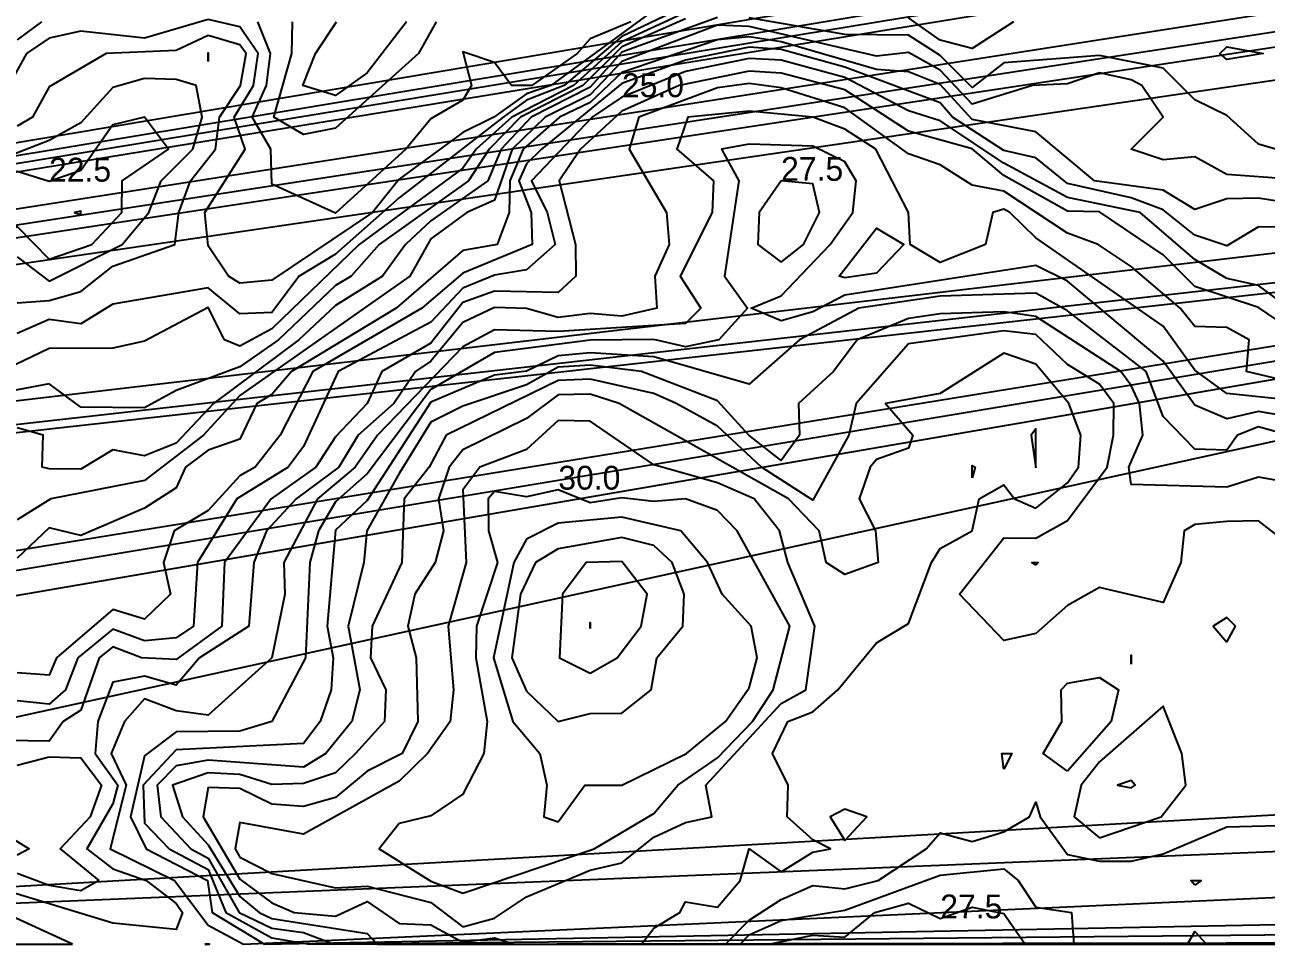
# Model space of a CAD drawing. Header units: metres. Extents: x 304729 to 308942, y 6403920 to 6405836.
# Drawn here: x 305548.5 to 305626.5, y 6404300 to 6404357.8 of the extents above; entities that cross this region are included whole.
import ezdxf

# ---------------------------------------------------------------- set-up
doc = ezdxf.new("R2010")
doc.units = ezdxf.units.M
for name, color, linetype in [('HOJDKURVOR_GRUND', 4, 'Continuous'), ('HOJDKURVOR_STOD', 6, 'Continuous'), ('HOJDKURVOR_TEXT', 2, 'Continuous')]:
    doc.layers.add(name, color=color, linetype=linetype)

msp = doc.modelspace()

# ---------------------------------------------------------------- linework, layer by layer
at = {"layer": 'HOJDKURVOR_GRUND'}
for points in [[(305248.47, 6404300, 18), (305680, 6404372.64, 18)], [(305249.07, 6404300, 18.5), (305680, 6404371.51, 18.5)], [(305249.67, 6404300, 19), (305680, 6404370.84, 19)], [(305250.72, 6404300, 19.5), (305680, 6404370.16, 19.5)], [(305253.66, 6404300, 20.5), (305680, 6404365.55, 20.5)], [(305255.12, 6404300, 21), (305680, 6404364.47, 21)], [(305256.35, 6404300, 21.5), (305680, 6404362.13, 21.5)], [(305590, 6404358.99, 21.5), (305586, 6404357.07, 21.5), (305582.37, 6404354, 21.5), (305580, 6404353.08, 21.5), (305578.54, 6404352, 21.5), (305572, 6404346.94, 21.5), (305568, 6404343.38, 21.5), (305565.72, 6404342, 21.5), (305564, 6404339.73, 21.5), (305562, 6404339.63, 21.5), (305560, 6404341.28, 21.5), (305554, 6404340.24, 21.5), (305552, 6404339, 21.5), (305550, 6404339.28, 21.5), (305548, 6404338.4, 21.5)], [(305590, 6404358.58, 22), (305586, 6404356.75, 22), (305582.96, 6404354, 22), (305579.08, 6404352, 22), (305576.85, 6404350, 22), (305576, 6404348.8, 22), (305569.48, 6404344, 22), (305564, 6404338.69, 22), (305562, 6404337.61, 22), (305561.03, 6404338, 22), (305560, 6404340.03, 22), (305556, 6404337.91, 22), (305554, 6404337.48, 22), (305550, 6404337.45, 22), (305542, 6404333.62, 22)], [(305588, 6404358.74, 21), (305581.54, 6404354, 21), (305580, 6404353.48, 21), (305577.95, 6404352, 21), (305576, 6404351.04, 21), (305572, 6404348.1, 21), (305570.33, 6404346, 21), (305564, 6404341.76, 21), (305562, 6404341.56, 21), (305561.27, 6404342, 21), (305560, 6404343.91, 21), (305559.8, 6404346, 21), (305562.32, 6404350, 21), (305561.63, 6404352, 21), (305562.85, 6404354, 21), (305563.15, 6404356, 21), (305562, 6404357.69, 21), (305560, 6404358.15, 21), (305556, 6404356.98, 21), (305552, 6404357.41, 21), (305550, 6404356.96, 21), (305548.58, 6404356, 21), (305547.47, 6404354, 21)], [(305592, 6404358.28, 23), (305586, 6404356.1, 23), (305584, 6404353.88, 23), (305580.29, 6404352, 23), (305578.41, 6404350, 23), (305577.57, 6404348, 23), (305574, 6404345.48, 23), (305572.41, 6404344, 23), (305570.96, 6404342, 23), (305568, 6404340.17, 23), (305565.7, 6404338, 23), (305560.34, 6404334, 23), (305558, 6404331.51, 23), (305556, 6404330.7, 23), (305554, 6404331.08, 23), (305552, 6404329.86, 23), (305550, 6404329.88, 23), (305549.57, 6404330, 23), (305549.64, 6404332, 23), (305548, 6404332.47, 23)], [(305630, 6404349.13, 23), (305626, 6404350.31, 23), (305624, 6404352.11, 23), (305622, 6404353.1, 23), (305620, 6404355.08, 23), (305616, 6404355.89, 23), (305610, 6404355.41, 23), (305608, 6404353.87, 23), (305606, 6404355.87, 23), (305604, 6404357.16, 23), (305600, 6404357.21, 23), (305594, 6404358.24, 23)], [(305549.53, 6404358, 20.5), (305548, 6404356.86, 20.5)], [(305628, 6404348.1, 23.5), (305624, 6404348.4, 23.5), (305622, 6404349.5, 23.5), (305620, 6404349.32, 23.5), (305618, 6404350, 23.5), (305620, 6404352, 23.5), (305618.67, 6404354, 23.5), (305618, 6404354.34, 23.5), (305616, 6404354.78, 23.5), (305614, 6404354.09, 23.5), (305611.8, 6404354, 23.5), (305608, 6404352.82, 23.5), (305606, 6404354.96, 23.5), (305604, 6404356.07, 23.5), (305602, 6404355.83, 23.5), (305594, 6404357.71, 23.5), (305592, 6404357.78, 23.5), (305586, 6404355.51, 23.5), (305584, 6404353.4, 23.5), (305581.18, 6404352, 23.5), (305579.1, 6404350, 23.5), (305578, 6404346.79, 23.5), (305576.25, 6404346, 23.5), (305574, 6404344.36, 23.5), (305572.68, 6404342, 23.5), (305562, 6404334.5, 23.5), (305559.71, 6404332, 23.5), (305556, 6404329.15, 23.5), (305550.11, 6404328, 23.5), (305548, 6404326.68, 23.5)], [(305586.55, 6404358, 20.5), (305584, 6404356.92, 20.5), (305583.19, 6404356, 20.5), (305580.34, 6404354, 20.5), (305579.07, 6404354, 20.5), (305578, 6404355.45, 20.5), (305576, 6404356.12, 20.5), (305576.55, 6404354, 20.5), (305576, 6404353.08, 20.5), (305574, 6404351.89, 20.5), (305572.43, 6404350, 20.5), (305568, 6404345.97, 20.5), (305564, 6404347.8, 20.5), (305563.94, 6404350, 20.5), (305562.76, 6404352, 20.5), (305563.66, 6404354, 20.5), (305563.92, 6404356, 20.5), (305563.12, 6404358, 20.5)], [(305572.47, 6404358, 19.5), (305570, 6404354.8, 19.5), (305568, 6404353.36, 19.5), (305565.95, 6404354, 19.5), (305566.75, 6404356, 19.5), (305568.07, 6404358, 19.5)], [(305548, 6404340.33, 21.5), (305550, 6404340.47, 21.5), (305552, 6404341.04, 21.5), (305554, 6404342.63, 21.5), (305557.9, 6404344, 21.5), (305558.16, 6404346, 21.5), (305558.89, 6404348, 21.5), (305560.46, 6404350, 21.5), (305560.72, 6404352, 21.5), (305562.03, 6404354, 21.5), (305562.38, 6404356, 21.5), (305562, 6404356.56, 21.5), (305560, 6404357.13, 21.5), (305558, 6404356.2, 21.5), (305553.6, 6404356, 21.5), (305550, 6404353.9, 21.5), (305548.97, 6404352, 21.5), (305548, 6404351.44, 21.5)], [(305632, 6404345.95, 24), (305626, 6404346.9, 24), (305624, 6404346.86, 24), (305622, 6404346.19, 24), (305620, 6404347.42, 24), (305615.7, 6404348, 24), (305612, 6404351.08, 24), (305608, 6404351.86, 24), (305606, 6404354.05, 24), (305604, 6404354.85, 24), (305602, 6404355.01, 24), (305596, 6404356.74, 24), (305594, 6404357.06, 24), (305592, 6404356.87, 24), (305586, 6404354.81, 24), (305584, 6404352.92, 24), (305582.08, 6404352, 24), (305579.8, 6404350, 24), (305578.95, 6404348, 24), (305578.91, 6404346, 24), (305578.15, 6404344, 24), (305576, 6404343.61, 24), (305571.82, 6404340, 24), (305565.23, 6404336, 24), (305564, 6404334.56, 24), (305563.05, 6404334, 24), (305562, 6404331.76, 24), (305560, 6404331.06, 24), (305558.58, 6404330, 24), (305558, 6404328.69, 24), (305556, 6404327.42, 24), (305552, 6404325.69, 24), (305550, 6404326.18, 24), (305548, 6404324.27, 24)], [(305628, 6404345.08, 24.5), (305626, 6404345.1, 24.5), (305624, 6404343.91, 24.5), (305622, 6404344.58, 24.5), (305620, 6404346.18, 24.5), (305618, 6404346.94, 24.5), (305614, 6404347.83, 24.5), (305612, 6404349.45, 24.5), (305610, 6404349.91, 24.5), (305606.78, 6404352, 24.5), (305606, 6404352.91, 24.5), (305600, 6404355.14, 24.5), (305596, 6404356.25, 24.5), (305594, 6404356.41, 24.5), (305590, 6404355.59, 24.5), (305586, 6404354.11, 24.5), (305580.94, 6404350, 24.5), (305580, 6404349.06, 24.5), (305579.53, 6404348, 24.5), (305580.3, 6404346, 24.5), (305580.35, 6404344, 24.5), (305576, 6404342.2, 24.5), (305573.43, 6404340, 24.5), (305566.58, 6404336, 24.5), (305564.53, 6404332, 24.5), (305562.95, 6404330, 24.5), (305562, 6404329.46, 24.5), (305560, 6404327.27, 24.5), (305557.87, 6404326, 24.5), (305557.2, 6404324, 24.5), (305557.64, 6404322, 24.5), (305556, 6404320.44, 24.5), (305554, 6404321.05, 24.5), (305550.48, 6404318, 24.5), (305550, 6404316.91, 24.5), (305548, 6404317.07, 24.5)], [(305560, 6404355.5, 22), (305560, 6404356.04, 22), (305560, 6404355.5, 22)], [(305629, 6404338, 25.5), (305626, 6404340.03, 25.5), (305622, 6404341.35, 25.5), (305620, 6404343.35, 25.5), (305616, 6404346.04, 25.5), (305614, 6404346.09, 25.5), (305610, 6404348.33, 25.5), (305608, 6404350.01, 25.5), (305604, 6404351.13, 25.5), (305600, 6404353.73, 25.5), (305596, 6404354.76, 25.5), (305594, 6404354.9, 25.5), (305589.6, 6404354, 25.5), (305586, 6404352.39, 25.5), (305583.39, 6404350, 25.5), (305582.06, 6404348, 25.5), (305583.08, 6404344, 25.5), (305583.1, 6404342, 25.5), (305582, 6404340.97, 25.5), (305578, 6404341.06, 25.5), (305576, 6404340.35, 25.5), (305574, 6404337.8, 25.5), (305570.91, 6404336, 25.5), (305570, 6404334, 25.5), (305568, 6404331.9, 25.5), (305566.76, 6404330, 25.5), (305563.95, 6404328, 25.5), (305561.03, 6404324, 25.5), (305560.86, 6404320, 25.5), (305558, 6404317.9, 25.5), (305555.82, 6404318, 25.5), (305554, 6404318.69, 25.5), (305553.16, 6404318, 25.5), (305552, 6404314.71, 25.5), (305550.89, 6404314, 25.5), (305550, 6404312.77, 25.5), (305546, 6404312.82, 25.5)], [(305548, 6404343.22, 22), (305550, 6404341.7, 22), (305554.59, 6404344, 22), (305556.27, 6404346, 22), (305557.04, 6404348, 22), (305559.04, 6404350, 22), (305559.63, 6404352, 22), (305559.25, 6404354, 22), (305558, 6404354.38, 22), (305556, 6404354.44, 22), (305554, 6404353.86, 22), (305552, 6404351.64, 22), (305550, 6404350.54, 22), (305546, 6404348.98, 22)], [(305630, 6404334.88, 26), (305625.25, 6404336, 26), (305625.41, 6404338, 26), (305624, 6404338.77, 26), (305622, 6404338.83, 26), (305621.08, 6404340, 26), (305618, 6404342.62, 26), (305615.92, 6404344, 26), (305614, 6404344.71, 26), (305610, 6404347.35, 26), (305608, 6404347.72, 26), (305606, 6404349, 26), (305604, 6404349.69, 26), (305600, 6404352.59, 26), (305596, 6404353.85, 26), (305594, 6404354.11, 26), (305592, 6404353.85, 26), (305587.06, 6404352, 26), (305586.46, 6404350, 26), (305588.8, 6404346, 26), (305588.96, 6404344, 26), (305588.06, 6404342, 26), (305588.2, 6404340, 26), (305586, 6404339.48, 26), (305584, 6404339.65, 26), (305582, 6404339.4, 26), (305580, 6404339.97, 26), (305578, 6404340.04, 26), (305576, 6404339.09, 26), (305574, 6404336.67, 26), (305573.02, 6404336, 26), (305571.67, 6404334, 26), (305569.42, 6404332, 26), (305568.22, 6404330, 26), (305565.53, 6404328, 26), (305563.67, 6404326, 26), (305562.86, 6404324, 26), (305562.56, 6404320, 26), (305559.45, 6404318, 26), (305558, 6404316.29, 26), (305556, 6404316.86, 26), (305554, 6404316.48, 26), (305553.07, 6404314, 26), (305552.89, 6404312, 26), (305554.32, 6404310, 26), (305554, 6404308.82, 26), (305552.38, 6404306, 26), (305554, 6404304.74, 26), (305556.11, 6404304, 26), (305558, 6404302.55, 26), (305558.38, 6404302, 26), (305558, 6404300.92, 26), (305554, 6404301.33, 26), (305546, 6404303.76, 26)], [(305630, 6404334, 26.5), (305624, 6404334.63, 26.5), (305622, 6404336.1, 26.5), (305620, 6404338.87, 26.5), (305612, 6404344.42, 26.5), (305610.38, 6404346, 26.5), (305610, 6404346.22, 26.5), (305609.31, 6404346, 26.5), (305608.84, 6404344, 26.5), (305606, 6404342.87, 26.5), (305604.12, 6404344, 26.5), (305604, 6404346, 26.5), (305601.95, 6404350, 26.5), (305600, 6404351.24, 26.5), (305598, 6404352, 26.5), (305594, 6404352.38, 26.5), (305590.14, 6404352, 26.5), (305589.44, 6404350, 26.5), (305591.75, 6404348, 26.5), (305591.67, 6404346, 26.5), (305589.65, 6404342, 26.5), (305590.96, 6404340, 26.5), (305590, 6404339.03, 26.5), (305582, 6404338.53, 26.5), (305578, 6404338.63, 26.5), (305576, 6404337.56, 26.5), (305570.64, 6404332, 26.5), (305569.24, 6404330, 26.5), (305566.88, 6404328, 26.5), (305564.76, 6404324, 26.5), (305564.81, 6404322, 26.5), (305564, 6404318, 26.5), (305560, 6404314.4, 26.5), (305558, 6404314.68, 26.5), (305556, 6404315.43, 26.5), (305554.75, 6404314, 26.5), (305553.9, 6404312, 26.5), (305554.85, 6404310, 26.5), (305553.85, 6404306, 26.5), (305557.89, 6404304, 26.5), (305560, 6404301.2, 26.5), (305562.23, 6404300, 26.5), (305680, 6404305.35, 26.5)], [(305257.24, 6404300, 22), (305680, 6404349.7, 22)], [(305632, 6404332.46, 27), (305626, 6404333.5, 27), (305624, 6404333.03, 27), (305622, 6404333.9, 27), (305620, 6404336.65, 27), (305614, 6404341.69, 27), (305612, 6404342.68, 27), (305600, 6404340.8, 27), (305598, 6404339.77, 27), (305596, 6404339.19, 27), (305594.11, 6404340, 27), (305596, 6404340.76, 27), (305599.09, 6404344, 27), (305600.5, 6404346, 27), (305600.71, 6404348, 27), (305600, 6404349.19, 27), (305598, 6404350.18, 27), (305594, 6404350.3, 27), (305592.25, 6404350, 27), (305593.35, 6404348, 27), (305592.45, 6404342, 27), (305593.88, 6404340, 27), (305592.08, 6404338, 27), (305590, 6404337.56, 27), (305588, 6404338.02, 27), (305584, 6404337.98, 27), (305578, 6404337.2, 27), (305574, 6404334.88, 27), (305570, 6404329.57, 27), (305568, 6404327.82, 27), (305566.94, 6404326, 27), (305566.39, 6404324, 27), (305566.11, 6404318, 27), (305564, 6404314, 27), (305562, 6404313.4, 27), (305558, 6404313.35, 27), (305556, 6404311.84, 27), (305555.11, 6404308, 27), (305556.11, 6404306, 27), (305559.96, 6404304, 27), (305560.25, 6404302, 27), (305563.53, 6404300, 27), (305680, 6404302.27, 27)], [(305259.7, 6404300, 23), (305680, 6404346.91, 23)], [(305395.88, 6404300, 23.5), (305680, 6404346.25, 23.5)], [(305552, 6404345.87, 23), (305552, 6404346.1, 23), (305551.6, 6404346, 23), (305552, 6404345.87, 23)], [(305406.65, 6404300, 24), (305680, 6404345.48, 24)], [(305600, 6404341.91, 26.5), (305599.65, 6404342, 26.5), (305602, 6404345.03, 26.5), (305603.71, 6404344, 26.5), (305602, 6404342.2, 26.5), (305600, 6404341.91, 26.5)], [(305420.48, 6404300, 24.5), (305680, 6404344.64, 24.5)], [(305628, 6404329, 28), (305626, 6404329.37, 28), (305624, 6404328.74, 28), (305618, 6404328.91, 28), (305617.84, 6404330, 28), (305618.72, 6404332, 28), (305618.53, 6404334, 28), (305618, 6404335.13, 28), (305617.35, 6404336, 28), (305612, 6404339.46, 28), (305610, 6404339.76, 28), (305606, 6404339.63, 28), (305604, 6404339.34, 28), (305600.78, 6404338, 28), (305599.3, 6404336, 28), (305597.1, 6404334, 28), (305597.15, 6404332, 28), (305596, 6404330.42, 28), (305593.97, 6404332, 28), (305592, 6404334.17, 28), (305587.22, 6404336, 28), (305584, 6404336.4, 28), (305582, 6404336.28, 28), (305580, 6404335.17, 28), (305576, 6404333.84, 28), (305574, 6404332.82, 28), (305572, 6404329.6, 28), (305569.96, 6404326, 28), (305569.79, 6404324, 28), (305568.79, 6404320, 28), (305569.52, 6404316, 28), (305569.03, 6404314, 28), (305567.4, 6404312, 28), (305566, 6404311.13, 28), (305560, 6404311.57, 28), (305558, 6404311.22, 28), (305556.8, 6404310, 28), (305557.03, 6404308, 28), (305558.91, 6404306, 28), (305560, 6404305.41, 28), (305561.95, 6404302, 28), (305564, 6404301.01, 28), (305566, 6404300.73, 28), (305567.91, 6404300, 28), (305680, 6404300.17, 28)], [(305629.38, 6404324, 28.5), (305626, 6404326.63, 28.5), (305624, 6404326.57, 28.5), (305622, 6404326.38, 28.5), (305621.33, 6404326, 28.5), (305621.12, 6404324, 28.5), (305620, 6404321.48, 28.5), (305616, 6404322.43, 28.5), (305614, 6404321.29, 28.5), (305612, 6404319.54, 28.5), (305610, 6404319.09, 28.5), (305607.21, 6404322, 28.5), (305610, 6404325.56, 28.5), (305612, 6404325.54, 28.5), (305614, 6404326.65, 28.5), (305616.49, 6404330, 28.5), (305616.89, 6404332, 28.5), (305616.9, 6404334, 28.5), (305616, 6404335.21, 28.5), (305614, 6404336.46, 28.5), (305612, 6404338.34, 28.5), (305610, 6404338.57, 28.5), (305604, 6404337.75, 28.5), (305600.71, 6404334, 28.5), (305600.25, 6404332, 28.5), (305598, 6404327.93, 28.5), (305594.77, 6404330, 28.5), (305592, 6404332.58, 28.5), (305589.41, 6404334, 28.5), (305588, 6404334.63, 28.5), (305584, 6404335.53, 28.5), (305582, 6404335.44, 28.5), (305574.95, 6404332, 28.5), (305573.88, 6404330, 28.5), (305572.31, 6404328, 28.5), (305572.17, 6404324, 28.5), (305570.3, 6404320, 28.5), (305570.2, 6404318, 28.5), (305571.16, 6404316, 28.5), (305571.09, 6404314, 28.5), (305569.25, 6404312, 28.5), (305568, 6404310.77, 28.5), (305566, 6404310.1, 28.5), (305564, 6404310.05, 28.5), (305562, 6404310.67, 28.5), (305560, 6404310.78, 28.5), (305557.75, 6404310, 28.5), (305558.39, 6404308, 28.5), (305560, 6404306.25, 28.5), (305562, 6404303, 28.5), (305563.21, 6404302, 28.5), (305564, 6404301.62, 28.5), (305570, 6404300.67, 28.5), (305570.61, 6404300, 28.5), (305644.14, 6404300, 28.5)], [(305587.22, 6404300, 29), (305588, 6404301, 29), (305589.64, 6404302, 29), (305590, 6404302.67, 29), (305592, 6404302.33, 29), (305593.43, 6404304, 29), (305594, 6404306, 29), (305596, 6404304.56, 29), (305598, 6404305.79, 29), (305599.11, 6404306, 29), (305598, 6404306.56, 29), (305596.38, 6404308, 29), (305596.44, 6404310, 29), (305595.47, 6404312, 29), (305596.43, 6404314, 29), (305598, 6404314.62, 29), (305599.57, 6404316, 29), (305602, 6404318.94, 29), (305604, 6404320.17, 29), (305605.46, 6404324, 29), (305606, 6404324.88, 29), (305608, 6404326, 29), (305608.44, 6404328, 29), (305610, 6404328.88, 29), (305610.67, 6404328, 29), (305612, 6404327.42, 29), (305614, 6404329, 29), (305614.69, 6404330, 29), (305614.84, 6404332, 29), (305614.07, 6404334, 29), (305612, 6404336.48, 29), (305610, 6404337.16, 29), (305606, 6404334.62, 29), (305602.55, 6404334, 29), (305604.27, 6404332, 29), (305604, 6404331.2, 29), (305602, 6404330.48, 29), (305601.59, 6404330, 29), (305600.91, 6404328, 29), (305601.93, 6404326, 29), (305602.1, 6404324, 29), (305600, 6404323.24, 29), (305598.84, 6404324, 29), (305598.39, 6404326, 29), (305596.47, 6404328, 29), (305585.82, 6404334, 29), (305584, 6404334.58, 29), (305582, 6404334.54, 29), (305580, 6404333.05, 29), (305576, 6404331.09, 29), (305575.14, 6404330, 29), (305574.47, 6404328, 29), (305574.79, 6404326, 29), (305574.27, 6404324, 29), (305572.98, 6404322, 29), (305572.54, 6404320, 29), (305573.07, 6404318, 29), (305573.17, 6404314, 29), (305572.19, 6404312, 29), (305570, 6404310.89, 29), (305568, 6404309.23, 29), (305566, 6404308.66, 29), (305564, 6404308.8, 29), (305562, 6404309.8, 29), (305560, 6404309.85, 29), (305559.69, 6404308, 29), (305562, 6404304.08, 29), (305564, 6404302.61, 29), (305565.41, 6404302, 29), (305568, 6404301.76, 29), (305570, 6404302.69, 29), (305572, 6404301.31, 29), (305574, 6404301.22, 29), (305576, 6404300.12, 29), (305578, 6404300.4, 29), (305579.23, 6404300, 29), (305587.22, 6404300, 29)], [(305576, 6404301.09, 29.5), (305578, 6404301.63, 29.5), (305580, 6404302.98, 29.5), (305584, 6404304.66, 29.5), (305586, 6404305.12, 29.5), (305588, 6404306.74, 29.5), (305590, 6404307.65, 29.5), (305591.64, 6404308, 29.5), (305591.27, 6404310, 29.5), (305596, 6404315.14, 29.5), (305597.55, 6404316, 29.5), (305598.12, 6404320, 29.5), (305596.42, 6404324, 29.5), (305595.89, 6404326, 29.5), (305594.3, 6404328, 29.5), (305592, 6404329.01, 29.5), (305588, 6404330.14, 29.5), (305584, 6404332.88, 29.5), (305582, 6404332.92, 29.5), (305580, 6404331.11, 29.5), (305577.07, 6404330, 29.5), (305576, 6404328.57, 29.5), (305576.22, 6404324, 29.5), (305575.08, 6404320, 29.5), (305575.42, 6404316, 29.5), (305575.21, 6404314, 29.5), (305573.78, 6404312, 29.5), (305572, 6404310.25, 29.5), (305566, 6404306.92, 29.5), (305562, 6404307.65, 29.5), (305561.7, 6404306, 29.5), (305562, 6404305.47, 29.5), (305564, 6404304.44, 29.5), (305568, 6404303.54, 29.5), (305570, 6404303.65, 29.5), (305574, 6404302.62, 29.5), (305576, 6404301.09, 29.5)], [(305612, 6404329.95, 29.5), (305612, 6404332.4, 29.5), (305611.71, 6404332, 29.5), (305612, 6404329.95, 29.5)], [(305608, 6404329.33, 29), (305608, 6404330.09, 29), (305608.2, 6404330, 29), (305608, 6404329.33, 29)], [(305582, 6404307.69, 30.5), (305583.67, 6404310, 30.5), (305586, 6404310, 30.5), (305590.05, 6404312, 30.5), (305592.5, 6404314, 30.5), (305594, 6404316.12, 30.5), (305594.49, 6404318, 30.5), (305594.12, 6404320, 30.5), (305592.3, 6404322, 30.5), (305591.37, 6404324, 30.5), (305589.71, 6404326, 30.5), (305586, 6404326.85, 30.5), (305582, 6404326.48, 30.5), (305580, 6404325.47, 30.5), (305579.2, 6404324, 30.5), (305577.93, 6404318, 30.5), (305579.14, 6404314, 30.5), (305580.85, 6404312, 30.5), (305581.29, 6404310, 30.5), (305581.09, 6404308, 30.5), (305582, 6404307.69, 30.5)], [(305580, 6404315.9, 31), (305582, 6404314, 31), (305584, 6404314.5, 31), (305586, 6404314.53, 31), (305587.83, 6404316, 31), (305588.2, 6404318, 31), (305589.83, 6404320, 31), (305589.91, 6404322, 31), (305589.15, 6404324, 31), (305588, 6404325.07, 31), (305586, 6404325.58, 31), (305582, 6404324.86, 31), (305580.56, 6404324, 31), (305579.62, 6404322, 31), (305579.09, 6404318, 31), (305580, 6404315.9, 31)], [(305584, 6404317.04, 31.5), (305585.69, 6404318, 31.5), (305587.21, 6404320, 31.5), (305587.58, 6404322, 31.5), (305586, 6404324.06, 31.5), (305583.76, 6404324, 31.5), (305582.26, 6404322, 31.5), (305582.07, 6404318, 31.5), (305584, 6404317.04, 31.5)], [(305612, 6404323.84, 28), (305611.76, 6404324, 28), (305612.16, 6404324, 28), (305612, 6404323.84, 28)], [(305584, 6404319.84, 32), (305584, 6404320.22, 32), (305584, 6404319.84, 32)], [(305624, 6404319, 29), (305624.55, 6404320, 29), (305624, 6404320.55, 29), (305623.14, 6404320, 29), (305624, 6404319, 29)], [(305618, 6404317.6, 28.5), (305618, 6404318.17, 28.5), (305618, 6404317.6, 28.5)], [(305614, 6404310.89, 28.5), (305612.46, 6404312, 28.5), (305613.63, 6404314, 28.5), (305613.59, 6404316, 28.5), (305614, 6404316.42, 28.5), (305616, 6404316.77, 28.5), (305617.2, 6404316, 28.5), (305616.73, 6404314, 28.5), (305614, 6404310.89, 28.5)], [(305616, 6404306.68, 29), (305619.89, 6404308, 29), (305621.44, 6404310, 29), (305621.18, 6404312, 29), (305620, 6404314.96, 29), (305616, 6404311.46, 29), (305614.85, 6404310, 29), (305614.41, 6404308, 29), (305616, 6404306.68, 29)], [(305548, 6404311.26, 25.5), (305550, 6404311.78, 25.5), (305552, 6404311.72, 25.5), (305553.3, 6404310, 25.5), (305552.59, 6404308, 25.5), (305550.7, 6404306, 25.5), (305553.14, 6404304, 25.5), (305552, 6404303.35, 25.5), (305550, 6404303.69, 25.5), (305548, 6404304.45, 25.5)], [(305610, 6404311, 28.5), (305609.87, 6404312, 28.5), (305610.5, 6404312, 28.5), (305610, 6404311, 28.5)], [(305484.02, 6404300, 25.5), (305680, 6404311.16, 25.5)], [(305618, 6404309.83, 29.5), (305618.24, 6404310, 29.5), (305618, 6404310.3, 29.5), (305617.14, 6404310, 29.5), (305618, 6404309.83, 29.5)], [(305592.5, 6404300, 28.5), (305594, 6404301.51, 28.5), (305596, 6404302.81, 28.5), (305598, 6404303.7, 28.5), (305600, 6404303.49, 28.5), (305602.1, 6404304, 28.5), (305605.11, 6404306, 28.5), (305606, 6404307, 28.5), (305608, 6404306.45, 28.5), (305610, 6404307.07, 28.5), (305611.61, 6404308, 28.5), (305612, 6404308.92, 28.5), (305612.27, 6404308, 28.5), (305614, 6404305.63, 28.5), (305616, 6404305.22, 28.5), (305618, 6404305.22, 28.5), (305620, 6404305.69, 28.5), (305624, 6404307.38, 28.5), (305628, 6404307.48, 28.5)], [(305600, 6404306.53, 29), (305601.38, 6404308, 29), (305600, 6404308.5, 29), (305599.08, 6404308, 29), (305600, 6404306.53, 29)], [(305484.89, 6404300, 26), (305680, 6404308, 26)], [(305593.43, 6404300, 28), (305594, 6404300.58, 28), (305596, 6404301.49, 28), (305600, 6404302.14, 28), (305606, 6404304.35, 28), (305610, 6404304.73, 28), (305610.89, 6404304, 28), (305612, 6404302.33, 28), (305614.25, 6404302, 28), (305614.4, 6404300, 28), (305593.43, 6404300, 28)], [(305622, 6404303.71, 28), (305621.75, 6404304, 28), (305622.4, 6404304, 28), (305622, 6404303.71, 28)], [(305551.47, 6404300, 26.5), (305547.14, 6404302, 26.5)], [(305621.53, 6404300, 28), (305622, 6404300.8, 28), (305622.73, 6404300, 28), (305621.53, 6404300, 28)], [(305485.77, 6404300, 26.5), (305551.47, 6404300, 26.5)], [(305559.79, 6404300, 26), (305560.09, 6404300, 26), (305559.79, 6404300, 26)], [(305628.28, 6404300, 28.5), (305592.5, 6404300, 28.5)]]:
    msp.add_polyline3d(points, dxfattribs=at)
at = {"layer": 'HOJDKURVOR_STOD'}
for points in [[(305252.25, 6404300, 20), (305680, 6404366.91, 20)], [(305590, 6404358.18, 22.5), (305586, 6404356.42, 22.5), (305583.55, 6404354, 22.5), (305579.63, 6404352, 22.5), (305577.66, 6404350, 22.5), (305576.36, 6404348, 22.5), (305570.75, 6404344, 22.5), (305568.98, 6404342, 22.5), (305568, 6404341.42, 22.5), (305564.43, 6404338, 22.5), (305562, 6404336.31, 22.5), (305558, 6404334.82, 22.5), (305556, 6404333.73, 22.5), (305552, 6404333.77, 22.5), (305550, 6404335.24, 22.5), (305546, 6404334.48, 22.5)], [(305610.61, 6404358, 22.5), (305608, 6404356.31, 22.5), (305606, 6404356.84, 22.5), (305604, 6404358.24, 22.5)], [(305574.33, 6404358, 20), (305573.22, 6404356, 20), (305568, 6404351.31, 20), (305566, 6404350.92, 20), (305564.13, 6404352, 20), (305565.25, 6404356, 20), (305565.29, 6404358, 20)], [(305624, 6404355.62, 22.5), (305623.56, 6404356, 22.5), (305624, 6404356.42, 22.5), (305626.29, 6404356, 22.5), (305624, 6404355.62, 22.5)], [(305628, 6404339.94, 25), (305626, 6404341.42, 25), (305624, 6404341.86, 25), (305622, 6404343.05, 25), (305618.57, 6404346, 25), (305614, 6404346.96, 25), (305610, 6404349.12, 25), (305606, 6404351.78, 25), (305604, 6404352.4, 25), (305600, 6404354.49, 25), (305596, 6404355.59, 25), (305594, 6404355.7, 25), (305590, 6404354.87, 25), (305586, 6404353.26, 25), (305584.13, 6404352, 25), (305580.31, 6404348, 25), (305581.31, 6404346, 25), (305581.8, 6404344, 25), (305580, 6404342.41, 25), (305578, 6404342.07, 25), (305576, 6404341.24, 25), (305574, 6404339.12, 25), (305568.16, 6404336, 25), (305566, 6404331.3, 25), (305565.02, 6404330, 25), (305561.81, 6404328, 25), (305559.33, 6404324, 25), (305559.08, 6404320, 25), (305558, 6404319.27, 25), (305556, 6404319.07, 25), (305554, 6404319.8, 25), (305551.81, 6404318, 25), (305551.04, 6404316, 25), (305550, 6404315.09, 25), (305548, 6404315.3, 25)], [(305550, 6404343.07, 22.5), (305552.7, 6404344, 22.5), (305554.57, 6404346, 22.5), (305554.59, 6404348, 22.5), (305557.5, 6404350, 22.5), (305556, 6404352, 22.5), (305554, 6404351.52, 22.5), (305552, 6404348.65, 22.5), (305550, 6404347.95, 22.5), (305548, 6404348.58, 22.5), (305544, 6404348.33, 22.5), (305543.5, 6404348, 22.5), (305542.77, 6404346, 22.5), (305544, 6404344.64, 22.5), (305546, 6404344.27, 22.5), (305548, 6404345.13, 22.5), (305550, 6404343.07, 22.5)], [(305596, 6404342.88, 27.5), (305597.4, 6404344, 27.5), (305598.41, 6404346, 27.5), (305598, 6404347.82, 27.5), (305596, 6404348, 27.5), (305594.63, 6404346, 27.5), (305594.53, 6404344, 27.5), (305596, 6404342.88, 27.5)], [(305258.21, 6404300, 22.5), (305680, 6404347.57, 22.5)], [(305482.8, 6404300, 25), (305680, 6404343.27, 25)], [(305627.87, 6404332, 27.5), (305626, 6404332.54, 27.5), (305624.67, 6404332, 27.5), (305624, 6404331.07, 27.5), (305622, 6404331.13, 27.5), (305620, 6404333.19, 27.5), (305618.94, 6404336, 27.5), (305614, 6404339.82, 27.5), (305612, 6404340.93, 27.5), (305606, 6404340.75, 27.5), (305600.88, 6404340, 27.5), (305597.16, 6404338, 27.5), (305594, 6404335.22, 27.5), (305588, 6404336.93, 27.5), (305584, 6404337.19, 27.5), (305582, 6404337, 27.5), (305580, 6404336.03, 27.5), (305578, 6404335.79, 27.5), (305574, 6404334.08, 27.5), (305570, 6404327.89, 27.5), (305568, 6404326.04, 27.5), (305567.47, 6404320, 27.5), (305567.86, 6404318, 27.5), (305567.73, 6404316, 27.5), (305567.03, 6404314, 27.5), (305566, 6404312.62, 27.5), (305558, 6404312.22, 27.5), (305555.91, 6404310, 27.5), (305556, 6404307.61, 27.5), (305557.54, 6404306, 27.5), (305560, 6404304.7, 27.5), (305561.1, 6404302, 27.5), (305564, 6404300.39, 27.5), (305566.37, 6404300, 27.5), (305680, 6404301.11, 27.5)], [(305574, 6404303.97, 30), (305576, 6404303.2, 30), (305584.25, 6404306, 30), (305588, 6404308.22, 30), (305589.52, 6404310, 30), (305592, 6404311.72, 30), (305594.21, 6404314, 30), (305595.51, 6404316, 30), (305596.55, 6404320, 30), (305593.23, 6404326, 30), (305592, 6404327.26, 30), (305590, 6404328, 30), (305588, 6404327.83, 30), (305586, 6404328.07, 30), (305584, 6404327.75, 30), (305582, 6404328.58, 30), (305580, 6404328.12, 30), (305578, 6404328.46, 30), (305577.6, 6404328, 30), (305577.61, 6404326, 30), (305578.18, 6404324, 30), (305576.87, 6404320, 30), (305576.81, 6404318, 30), (305577.53, 6404314, 30), (305577.33, 6404312, 30), (305576, 6404309.44, 30), (305574, 6404308.07, 30), (305572, 6404307.58, 30), (305570.75, 6404306, 30), (305574, 6404303.97, 30)], [(305546, 6404307.67, 25), (305548.75, 6404306, 25), (305548, 6404305.59, 25)], [(305595.23, 6404300, 27.5), (305598, 6404300.56, 27.5), (305600, 6404300.45, 27.5), (305601.88, 6404302, 27.5), (305604, 6404302.57, 27.5), (305606, 6404301.62, 27.5), (305608, 6404302.32, 27.5), (305610, 6404301.94, 27.5), (305611.33, 6404300, 27.5), (305595.23, 6404300, 27.5)]]:
    msp.add_polyline3d(points, dxfattribs=at)

# ---------------------------------------------------------------- texts
at = {"layer": 'HOJDKURVOR_TEXT'}
for s, p in [('25.0', (305586, 6404353.26, 25)), ('22.5', (305550, 6404347.95, 22.5)), ('27.5', (305596, 6404348, 27.5)), ('30.0', (305582, 6404328.58, 30)), ('27.5', (305606, 6404301.62, 27.5))]:
    msp.add_text(s, height=1.5, dxfattribs=at).set_placement(p)

doc.saveas('drawing.dxf')
